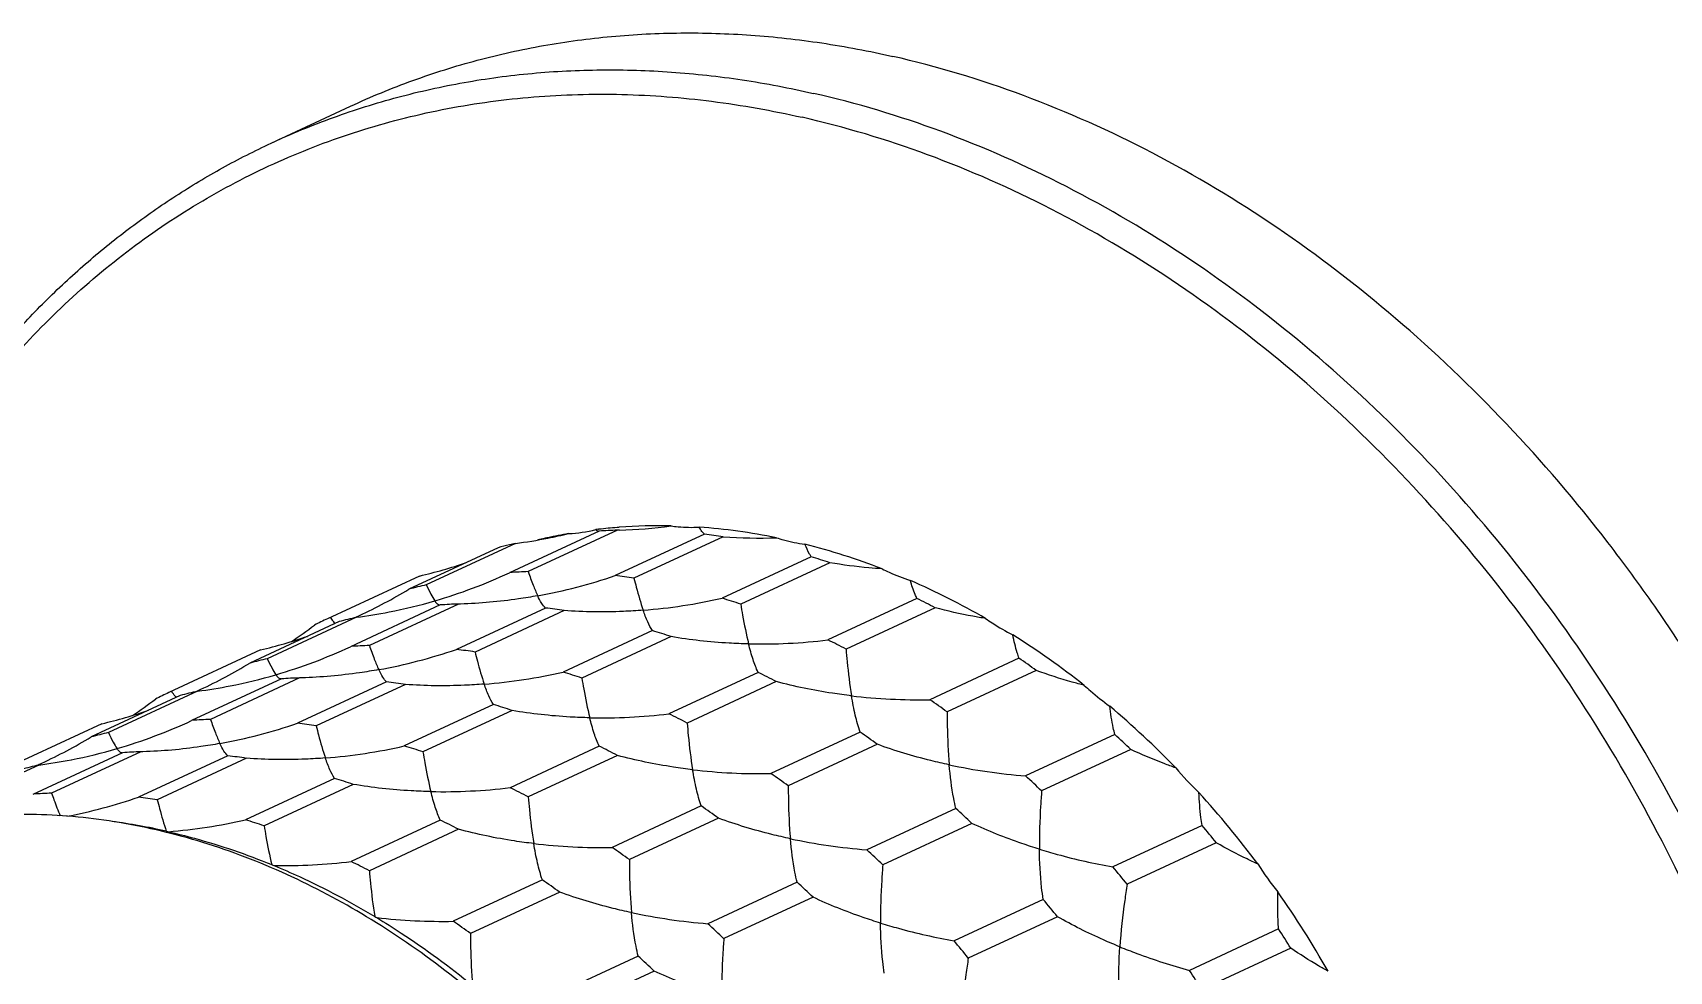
# Model space of a CAD drawing. Header units: millimetres. Extents: x 0 to 594, y 0 to 420.
# Drawn here: x 520.02 to 561.38, y 92.25 to 115.97 of the extents above; entities that cross this region are included whole.
import ezdxf

# ---------------------------------------------------------------- set-up
doc = ezdxf.new("R2010")
doc.units = ezdxf.units.MM
doc.header["$LTSCALE"] = 32.67
doc.layers.add('00_COMPONENTI', color=7, linetype='CONTINUOUS')

msp = doc.modelspace()

# ---------------------------------------------------------------- linework, layer by layer
at = {"layer": '00_COMPONENTI', "color": 7, "linetype": 'Continuous'}
for p, q in [((526.045, 113.174), (528.052, 114.108)), ((534.794, 103.393), (532.542, 102.346)), ((534.314, 103.416), (534.328, 103.417)), ((534.849, 103.395), (534.794, 103.393)), ((532.216, 103.059), (529.963, 102.012)), ((534.334, 103.371), (532.065, 102.316)), ((536.994, 103.294), (534.741, 102.246)), ((537.466, 103.229), (535.213, 102.182)), ((531.778, 102.95), (529.525, 101.902)), ((539.693, 102.722), (537.44, 101.674)), ((540.165, 102.571), (537.912, 101.523)), ((529.794, 102.235), (527.473, 101.156)), ((530.319, 101.504), (528.05, 100.449)), ((530.779, 101.526), (528.527, 100.479)), ((532.979, 101.427), (530.726, 100.38)), ((530.834, 101.528), (530.779, 101.526)), ((533.451, 101.362), (531.198, 100.315)), ((542.364, 101.667), (540.112, 100.62)), ((542.825, 101.435), (540.572, 100.387)), ((527.763, 101.083), (525.51, 100.035)), ((528.201, 101.192), (525.948, 100.145)), ((535.678, 100.855), (533.425, 99.807)), ((536.15, 100.704), (533.897, 99.657)), ((525.779, 100.368), (523.458, 99.289)), ((544.943, 100.158), (542.69, 99.11)), ((538.349, 99.801), (536.097, 98.753)), ((545.381, 99.849), (543.128, 98.801)), ((524.186, 99.325), (521.933, 98.278)), ((526.304, 99.637), (524.035, 98.582)), ((526.764, 99.66), (524.512, 98.612)), ((528.964, 99.56), (526.711, 98.513)), ((526.819, 99.661), (526.764, 99.66)), ((529.436, 99.495), (527.183, 98.448)), ((538.81, 99.568), (536.557, 98.521)), ((523.748, 99.216), (521.495, 98.168)), ((531.663, 98.988), (529.41, 97.94)), ((521.764, 98.501), (519.443, 97.422)), ((532.135, 98.837), (529.882, 97.79)), ((540.928, 98.291), (538.675, 97.243)), ((547.365, 98.23), (545.112, 97.182)), ((522.289, 97.77), (520.02, 96.715)), ((522.749, 97.793), (520.497, 96.745)), ((524.949, 97.693), (522.696, 96.646)), ((522.804, 97.794), (522.749, 97.793)), ((525.421, 97.629), (523.168, 96.581)), ((534.334, 97.934), (532.082, 96.886)), ((534.795, 97.701), (532.542, 96.654)), ((541.366, 97.982), (539.113, 96.934)), ((547.769, 97.852), (545.516, 96.804)), ((520.171, 97.459), (517.918, 96.411)), ((527.648, 97.121), (525.395, 96.074)), ((528.12, 96.97), (525.867, 95.923)), ((536.913, 96.424), (534.66, 95.377)), ((543.35, 96.363), (541.097, 95.315)), ((530.319, 96.067), (528.067, 95.02)), ((537.351, 96.115), (535.098, 95.068)), ((543.754, 95.985), (541.501, 94.937)), ((530.78, 95.834), (528.527, 94.787)), ((549.57, 95.93), (547.317, 94.883)), ((549.93, 95.493), (547.678, 94.445)), ((532.898, 94.557), (530.645, 93.51)), ((539.335, 94.496), (537.082, 93.448)), ((533.336, 94.248), (531.083, 93.201)), ((539.739, 94.118), (537.486, 93.071)), ((545.555, 94.063), (543.302, 93.016)), ((545.915, 93.626), (543.663, 92.579)), ((551.505, 93.317), (549.252, 92.269)), ((551.813, 92.831), (549.56, 91.783)), ((535.32, 92.629), (533.067, 91.582)), ((535.724, 92.251), (533.471, 91.204))]:
    msp.add_line(p, q, dxfattribs=at)
for centre, radius, start, end in [((533.353, 107.107), 3.806, 273.1353, 283.5986), ((535.83, 90.246), 13.257, 96.57, 96.8567), ((535.843, 90.133), 13.37, 94.5229, 96.5075), ((535.239, 89.648), 13.753, 91.8528, 93.7747), ((535.852, 90.029), 13.474, 94.294, 94.5251), ((535.868, 89.782), 13.723, 88.8229, 94.2844), ((534.442, 116.343), 12.955, 271.7993, 277.575), ((535.81, 88.548), 14.958, 78.4199, 85.9644), ((535.116, 90.534), 12.857, 103.709, 105.0491), ((535.129, 90.484), 12.908, 103.0411, 103.7094), ((530.594, 115.612), 12.657, 277.3625, 281.1398), ((535.757, 90.68), 12.817, 102.6581, 103.4132), ((535.764, 90.646), 12.851, 102.2528, 102.6582), ((535.782, 90.563), 12.936, 99.8842, 102.2505), ((530.506, 116.073), 13.126, 281.1282, 283.4597), ((535.167, 88.219), 15.185, 81.2926, 83.0917), ((538.402, 116.171), 12.976, 265.8629, 271.8134), ((535.415, 86.745), 16.805, 68.8261, 75.8085), ((526.819, 114.75), 12.864, 283.372, 288.8487), ((534.743, 86.381), 17.074, 71.4854, 73.1492), ((526.431, 114.464), 13.392, 286.2603, 294.88), ((532.986, 88.6), 13.753, 91.8528, 93.7747), ((530.331, 115.169), 13.654, 280.3316, 288.8416), ((532.914, 87.171), 15.185, 81.2926, 83.0917), ((522.791, 113.057), 13.03, 294.9098, 301.1187), ((532.868, 89.469), 12.874, 103.04, 105.0483), ((534.613, 84.742), 18.963, 59.9819, 66.4232), ((526.579, 113.747), 12.659, 277.3627, 281.1424), ((526.461, 114.343), 13.267, 281.1436, 286.2817), ((531.224, 87.781), 13.753, 91.8528, 93.7747), ((531.152, 86.352), 15.185, 81.2926, 83.0917), ((534.343, 115.331), 14.003, 274.5175, 282.7792), ((532.491, 85.333), 17.074, 71.4854, 73.1492), ((533.909, 84.355), 19.267, 62.4351, 63.9701), ((519.462, 111.098), 12.688, 304.0118, 307.2212), ((532.785, 89.73), 12.601, 114.9366, 116.6303), ((528.902, 102.087), 1.63, 216.3749, 217.6395), ((531.106, 88.65), 12.874, 103.04, 105.0483), ((522.657, 113.332), 13.336, 294.3315, 294.9366), ((522.804, 112.884), 12.864, 283.3719, 288.8663), ((530.728, 84.514), 17.074, 71.4854, 73.1492), ((538.4, 114.94), 14.422, 268.8526, 276.8174), ((531.657, 83.308), 19.267, 62.4351, 63.9701), ((533.459, 82.787), 21.235, 51.7892, 57.7607), ((528.853, 87.603), 12.874, 103.04, 105.0483), ((522.416, 112.598), 13.392, 286.2603, 294.88), ((528.971, 86.733), 13.753, 91.8528, 93.7747), ((526.316, 113.302), 13.654, 280.3316, 288.8416), ((528.899, 85.305), 15.185, 81.2926, 83.0917), ((532.728, 82.393), 21.559, 54.0628, 55.487), ((518.776, 111.19), 13.03, 294.9098, 301.1187), ((522.446, 112.476), 13.267, 281.1436, 286.2817), ((530.328, 113.464), 14.003, 274.5175, 282.7792), ((528.476, 83.466), 17.074, 71.4854, 73.1492), ((529.894, 82.488), 19.267, 62.4351, 63.9701), ((528.77, 87.863), 12.601, 114.9366, 116.6303), ((527.091, 86.783), 12.874, 103.04, 105.0483), ((518.642, 111.465), 13.336, 294.3315, 294.9366), ((522.564, 111.88), 12.659, 277.3627, 281.1424), ((527.209, 85.914), 13.753, 91.8528, 93.7747), ((527.137, 84.485), 15.185, 81.2926, 83.0917), ((518.789, 111.017), 12.864, 283.3719, 288.8663), ((515.447, 109.231), 12.688, 304.0118, 307.2212), ((524.887, 100.22), 1.63, 216.3749, 217.6395), ((526.713, 82.647), 17.074, 71.4854, 73.1492), ((542.431, 113.994), 14.886, 263.3615, 270.9957), ((530.475, 81.346), 21.559, 54.0628, 55.487), ((532.116, 81.109), 23.384, 44.1162, 49.7134), ((518.401, 110.731), 13.392, 286.2603, 294.88), ((524.956, 84.866), 13.753, 91.8528, 93.7747), ((522.301, 111.435), 13.654, 280.3316, 288.8416), ((524.884, 83.438), 15.185, 81.2926, 83.0917), ((534.385, 113.073), 14.422, 268.8526, 276.8174), ((527.642, 81.441), 19.267, 62.4351, 63.9701), ((514.761, 109.324), 13.03, 294.9098, 301.1187), ((524.838, 85.736), 12.874, 103.04, 105.0483), ((528.713, 80.526), 21.559, 54.0628, 55.487), ((531.369, 80.723), 23.714, 46.2465, 47.5831), ((518.431, 110.609), 13.267, 281.1436, 286.2817), ((523.194, 84.047), 13.753, 91.8528, 93.7747), ((523.122, 82.618), 15.185, 81.2926, 83.0917), ((526.312, 111.597), 14.003, 274.5175, 282.7792), ((524.461, 81.599), 17.074, 71.4854, 73.1492), ((525.879, 80.622), 19.267, 62.4351, 63.9701), ((523.076, 84.916), 12.874, 103.04, 105.0483), ((514.627, 109.599), 13.336, 294.3315, 294.9366), ((518.549, 110.013), 12.659, 277.3627, 281.1424), ((538.416, 112.127), 14.886, 263.3615, 270.9957), ((526.46, 79.479), 21.559, 54.0628, 55.487), ((546.359, 112.492), 15.36, 258.0585, 265.3431), ((554.354, 101.911), 7.083, 219.6982, 226.6108), ((522.698, 80.78), 17.074, 71.4854, 73.1492), ((530.37, 111.207), 14.422, 268.8526, 276.8174), ((523.627, 79.574), 19.267, 62.4351, 63.9701), ((529.116, 79.675), 23.714, 46.2465, 47.5831), ((520.941, 83), 13.753, 91.8528, 93.7747), ((518.287, 109.564), 13.649, 280.9658, 288.8429), ((520.869, 81.571), 15.185, 81.2926, 83.0917), ((524.697, 78.659), 21.559, 54.0628, 55.487), ((527.354, 78.856), 23.714, 46.2465, 47.5831), ((530.826, 79.874), 25.171, 36.8206, 42.1468), ((519.995, 80.797), 15.37, 77.2188, 82.3982), ((522.297, 109.733), 14.006, 274.7147, 282.7785), ((520.445, 79.733), 17.074, 71.4854, 73.1492), ((521.864, 78.755), 19.267, 62.4351, 63.9701), ((524.209, 99.234), 3.543, 256.7164, 257.5997), ((542.344, 110.625), 15.36, 258.0585, 265.3431), ((530.08, 79.506), 25.488, 38.8468, 40.1206), ((534.401, 110.26), 14.886, 263.3615, 270.9957), ((522.445, 77.612), 21.559, 54.0628, 55.487), ((525.101, 77.808), 23.714, 46.2465, 47.5831), ((527.524, 98.429), 3.783, 247.2373, 248.0986), ((526.354, 109.348), 14.43, 269.0438, 276.8155), ((519.612, 77.707), 19.267, 62.4351, 63.9701), ((527.827, 78.459), 25.488, 38.8468, 40.1206), ((557.295, 98.993), 7.497, 212.5547, 219.2144), ((520.682, 76.792), 21.559, 54.0628, 55.487), ((523.339, 76.989), 23.714, 46.2465, 47.5831), ((526.065, 77.639), 25.488, 38.8468, 40.1206), ((529.854, 79.152), 26.382, 29.7599, 34.9189), ((530.786, 97.098), 4.065, 238.4928, 239.3265), ((530.387, 108.408), 14.9, 263.5459, 270.9925), ((518.43, 75.745), 21.559, 54.0628, 55.487), ((538.329, 108.758), 15.36, 258.0585, 265.3431), ((521.086, 75.941), 23.714, 46.2465, 47.5831), ((529.128, 78.808), 26.669, 31.7215, 32.9574), ((523.812, 76.592), 25.488, 38.8468, 40.1206), ((519.324, 75.122), 23.714, 46.2465, 47.5831), ((526.875, 77.761), 26.669, 31.7215, 32.9574)]:
    msp.add_arc(centre, radius, start, end, dxfattribs=at)
for points, knots in [([(528.052, 114.108), (528.567, 114.347), (529.618, 114.781), (531.25, 115.294), (532.93, 115.666), (534.65, 115.896), (536.402, 115.983), (538.178, 115.927), (539.97, 115.728), (541.16, 115.502), (541.755, 115.367)], [0, 0, 0, 0, 0.121432, 0.243232, 0.365757, 0.489346, 0.61431, 0.740923, 0.869422, 1, 1, 1, 1]), ([(566.072, 66.587), (566.529, 67.665), (567.31, 69.919), (568.067, 73.47), (568.419, 77.191), (568.341, 82.347), (567.432, 87.557), (565.769, 92.611), (564.143, 96.306), (562.5, 99.242), (561.024, 101.478), (559.457, 103.615), (557.33, 106.106), (554.528, 108.777), (551.528, 111.078), (548.376, 112.974), (545.119, 114.434), (542.875, 115.111), (541.755, 115.367)], [0, 0, 0, 0, 0.057604, 0.117062, 0.178305, 0.241169, 0.370524, 0.436499, 0.502766, 0.568918, 0.601834, 0.634571, 0.699304, 0.762798, 0.824772, 0.88502, 0.943431, 1, 1, 1, 1]), ([(513.391, 94.609), (513.546, 95.655), (513.955, 97.708), (514.731, 100.188), (515.501, 102.072), (516.355, 103.86), (517.597, 105.958), (519.074, 107.863), (520.376, 109.238), (521.406, 110.189), (522.49, 111.063), (523.626, 111.855), (524.81, 112.565), (525.629, 112.981), (526.045, 113.174)], [0, 0, 0, 0, 0.135556, 0.267583, 0.332305, 0.396175, 0.521439, 0.643815, 0.704119, 0.763921, 0.82331, 0.882385, 0.941246, 1, 1, 1, 1]), ([(536.15, 103.501), (536.209, 103.494), (536.446, 103.467), (536.685, 103.462), (536.863, 103.469)], [0, 0, 0, 0, 0.253075, 1, 1, 1, 1]), ([(536.994, 103.294), (536.969, 103.314), (536.921, 103.37), (536.883, 103.433), (536.863, 103.469)], [0, 0, 0, 0, 0.430249, 1, 1, 1, 1]), ([(534.319, 103.367), (534.315, 103.366), (534.297, 103.368), (534.281, 103.378), (534.27, 103.387)], [0, 0, 0, 0, 0.210291, 1, 1, 1, 1]), ([(538.813, 103.202), (538.873, 103.183), (539.11, 103.114), (539.352, 103.063), (539.535, 103.037)], [0, 0, 0, 0, 0.253557, 1, 1, 1, 1]), ([(539.693, 102.722), (539.679, 102.743), (539.617, 102.844), (539.569, 102.952), (539.535, 103.037)], [0, 0, 0, 0, 0.217321, 1, 1, 1, 1]), ([(541.485, 102.416), (541.374, 102.423), (540.932, 102.458), (540.492, 102.515), (540.165, 102.571)], [0, 0, 0, 0, 0.251106, 1, 1, 1, 1]), ([(532.542, 102.346), (532.582, 102.231), (532.656, 102.026), (532.739, 101.824), (532.78, 101.736)], [0, 0, 0, 0, 0.556025, 1, 1, 1, 1]), ([(535.213, 102.182), (535.232, 102.105), (535.303, 101.833), (535.38, 101.562), (535.446, 101.371)], [0, 0, 0, 0, 0.281321, 1, 1, 1, 1]), ([(541.485, 102.416), (541.543, 102.386), (541.775, 102.276), (542.015, 102.182), (542.198, 102.123)], [0, 0, 0, 0, 0.253614, 1, 1, 1, 1]), ([(529.963, 102.012), (530.002, 101.931), (530.069, 101.795), (530.144, 101.661), (530.18, 101.608)], [0, 0, 0, 0, 0.582303, 1, 1, 1, 1]), ([(542.364, 101.667), (542.349, 101.701), (542.285, 101.849), (542.233, 102.003), (542.198, 102.123)], [0, 0, 0, 0, 0.226913, 1, 1, 1, 1]), ([(530.218, 101.558), (530.215, 101.562), (530.202, 101.578), (530.189, 101.595), (530.18, 101.608)], [0, 0, 0, 0, 0.228316, 1, 1, 1, 1]), ([(530.251, 101.523), (530.249, 101.525), (530.237, 101.536), (530.226, 101.548), (530.218, 101.558)], [0, 0, 0, 0, 0.2242, 1, 1, 1, 1]), ([(530.304, 101.5), (530.3, 101.499), (530.28, 101.501), (530.263, 101.513), (530.251, 101.523)], [0, 0, 0, 0, 0.207045, 1, 1, 1, 1]), ([(532.78, 101.736), (532.619, 101.707), (531.975, 101.601), (531.323, 101.543), (530.834, 101.528)], [0, 0, 0, 0, 0.25066, 1, 1, 1, 1]), ([(532.979, 101.427), (532.94, 101.459), (532.866, 101.561), (532.811, 101.67), (532.78, 101.736)], [0, 0, 0, 0, 0.406639, 1, 1, 1, 1]), ([(535.446, 101.371), (535.279, 101.358), (534.615, 101.317), (533.948, 101.326), (533.451, 101.362)], [0, 0, 0, 0, 0.25111, 1, 1, 1, 1]), ([(535.678, 100.855), (535.632, 100.924), (535.546, 101.094), (535.48, 101.271), (535.446, 101.371)], [0, 0, 0, 0, 0.439621, 1, 1, 1, 1]), ([(537.912, 101.523), (537.927, 101.431), (537.984, 101.095), (538.051, 100.761), (538.111, 100.521)], [0, 0, 0, 0, 0.274317, 1, 1, 1, 1]), ([(544.1, 101.162), (543.992, 101.18), (543.564, 101.254), (543.139, 101.35), (542.825, 101.435)], [0, 0, 0, 0, 0.251608, 1, 1, 1, 1]), ([(527.541, 101.188), (527.546, 101.182), (527.561, 101.159), (527.577, 101.137), (527.589, 101.12)], [0, 0, 0, 0, 0.267067, 1, 1, 1, 1]), ([(527.611, 101.092), (527.615, 101.086), (527.631, 101.066), (527.647, 101.047), (527.659, 101.034)], [0, 0, 0, 0, 0.279682, 1, 1, 1, 1]), ([(544.1, 101.162), (544.155, 101.123), (544.377, 100.974), (544.609, 100.839), (544.786, 100.748)], [0, 0, 0, 0, 0.253328, 1, 1, 1, 1]), ([(538.111, 100.521), (537.946, 100.524), (537.289, 100.549), (536.635, 100.621), (536.15, 100.704)], [0, 0, 0, 0, 0.251673, 1, 1, 1, 1]), ([(538.349, 99.801), (538.301, 99.905), (538.212, 100.143), (538.144, 100.388), (538.111, 100.521)], [0, 0, 0, 0, 0.456816, 1, 1, 1, 1]), ([(544.943, 100.158), (544.928, 100.203), (544.866, 100.397), (544.818, 100.595), (544.786, 100.748)], [0, 0, 0, 0, 0.232717, 1, 1, 1, 1]), ([(525.948, 100.145), (525.987, 100.065), (526.054, 99.928), (526.129, 99.794), (526.165, 99.742)], [0, 0, 0, 0, 0.582303, 1, 1, 1, 1]), ([(528.527, 100.479), (528.567, 100.364), (528.641, 100.159), (528.724, 99.957), (528.765, 99.869)], [0, 0, 0, 0, 0.556025, 1, 1, 1, 1]), ([(531.198, 100.315), (531.217, 100.238), (531.287, 99.966), (531.365, 99.695), (531.43, 99.504)], [0, 0, 0, 0, 0.281321, 1, 1, 1, 1]), ([(540.572, 100.387), (540.581, 100.281), (540.616, 99.887), (540.663, 99.493), (540.711, 99.208)], [0, 0, 0, 0, 0.269378, 1, 1, 1, 1]), ([(526.203, 99.691), (526.2, 99.695), (526.187, 99.711), (526.174, 99.728), (526.165, 99.742)], [0, 0, 0, 0, 0.228316, 1, 1, 1, 1]), ([(526.236, 99.656), (526.234, 99.659), (526.222, 99.669), (526.211, 99.681), (526.203, 99.691)], [0, 0, 0, 0, 0.2242, 1, 1, 1, 1]), ([(528.765, 99.869), (528.604, 99.84), (527.96, 99.735), (527.308, 99.676), (526.819, 99.661)], [0, 0, 0, 0, 0.25066, 1, 1, 1, 1]), ([(528.964, 99.56), (528.925, 99.592), (528.851, 99.694), (528.796, 99.803), (528.765, 99.869)], [0, 0, 0, 0, 0.406639, 1, 1, 1, 1]), ([(546.593, 99.472), (546.49, 99.499), (546.081, 99.609), (545.678, 99.739), (545.381, 99.849)], [0, 0, 0, 0, 0.252236, 1, 1, 1, 1]), ([(523.526, 99.321), (523.531, 99.315), (523.546, 99.292), (523.562, 99.27), (523.574, 99.254)], [0, 0, 0, 0, 0.267067, 1, 1, 1, 1]), ([(526.289, 99.633), (526.285, 99.633), (526.265, 99.634), (526.248, 99.646), (526.236, 99.656)], [0, 0, 0, 0, 0.207045, 1, 1, 1, 1]), ([(531.43, 99.504), (531.264, 99.491), (530.6, 99.45), (529.933, 99.459), (529.436, 99.495)], [0, 0, 0, 0, 0.25111, 1, 1, 1, 1]), ([(531.663, 98.988), (531.617, 99.057), (531.531, 99.227), (531.465, 99.404), (531.43, 99.504)], [0, 0, 0, 0, 0.439621, 1, 1, 1, 1]), ([(533.897, 99.657), (533.912, 99.564), (533.969, 99.229), (534.036, 98.894), (534.096, 98.654)], [0, 0, 0, 0, 0.274317, 1, 1, 1, 1]), ([(540.711, 99.208), (540.549, 99.227), (539.91, 99.312), (539.276, 99.443), (538.81, 99.568)], [0, 0, 0, 0, 0.252393, 1, 1, 1, 1]), ([(546.593, 99.472), (546.645, 99.424), (546.851, 99.239), (547.068, 99.067), (547.237, 98.947)], [0, 0, 0, 0, 0.252794, 1, 1, 1, 1]), ([(523.596, 99.225), (523.6, 99.219), (523.616, 99.2), (523.632, 99.18), (523.644, 99.167)], [0, 0, 0, 0, 0.279682, 1, 1, 1, 1]), ([(540.928, 98.291), (540.88, 98.43), (540.797, 98.734), (540.738, 99.043), (540.711, 99.208)], [0, 0, 0, 0, 0.467377, 1, 1, 1, 1]), ([(547.365, 98.23), (547.351, 98.285), (547.298, 98.523), (547.26, 98.763), (547.237, 98.947)], [0, 0, 0, 0, 0.236634, 1, 1, 1, 1]), ([(524.512, 98.612), (524.552, 98.498), (524.626, 98.292), (524.709, 98.09), (524.75, 98.003)], [0, 0, 0, 0, 0.556025, 1, 1, 1, 1]), ([(527.183, 98.448), (527.202, 98.371), (527.272, 98.099), (527.35, 97.828), (527.415, 97.637)], [0, 0, 0, 0, 0.281321, 1, 1, 1, 1]), ([(534.096, 98.654), (533.931, 98.657), (533.274, 98.682), (532.619, 98.754), (532.135, 98.837)], [0, 0, 0, 0, 0.251673, 1, 1, 1, 1]), ([(534.334, 97.934), (534.285, 98.039), (534.197, 98.277), (534.129, 98.521), (534.096, 98.654)], [0, 0, 0, 0, 0.456816, 1, 1, 1, 1]), ([(536.557, 98.521), (536.566, 98.414), (536.601, 98.02), (536.648, 97.626), (536.696, 97.341)], [0, 0, 0, 0, 0.269378, 1, 1, 1, 1]), ([(543.128, 98.801), (543.128, 98.683), (543.132, 98.236), (543.152, 97.79), (543.181, 97.464)], [0, 0, 0, 0, 0.265658, 1, 1, 1, 1]), ([(521.933, 98.278), (521.972, 98.198), (522.039, 98.061), (522.114, 97.928), (522.15, 97.875)], [0, 0, 0, 0, 0.582303, 1, 1, 1, 1]), ([(522.188, 97.824), (522.185, 97.828), (522.172, 97.844), (522.159, 97.861), (522.15, 97.875)], [0, 0, 0, 0, 0.228316, 1, 1, 1, 1]), ([(522.221, 97.789), (522.219, 97.792), (522.207, 97.803), (522.196, 97.815), (522.188, 97.824)], [0, 0, 0, 0, 0.2242, 1, 1, 1, 1]), ([(522.274, 97.766), (522.27, 97.766), (522.25, 97.767), (522.233, 97.779), (522.221, 97.789)], [0, 0, 0, 0, 0.207045, 1, 1, 1, 1]), ([(524.75, 98.003), (524.589, 97.973), (523.945, 97.868), (523.293, 97.809), (522.804, 97.794)], [0, 0, 0, 0, 0.25066, 1, 1, 1, 1]), ([(524.949, 97.693), (524.91, 97.725), (524.836, 97.827), (524.781, 97.936), (524.75, 98.003)], [0, 0, 0, 0, 0.406639, 1, 1, 1, 1]), ([(527.415, 97.637), (527.249, 97.624), (526.585, 97.584), (525.918, 97.592), (525.421, 97.629)], [0, 0, 0, 0, 0.25111, 1, 1, 1, 1]), ([(527.648, 97.121), (527.602, 97.19), (527.516, 97.36), (527.45, 97.537), (527.415, 97.637)], [0, 0, 0, 0, 0.439621, 1, 1, 1, 1]), ([(529.882, 97.79), (529.897, 97.698), (529.954, 97.362), (530.021, 97.027), (530.081, 96.787)], [0, 0, 0, 0, 0.274317, 1, 1, 1, 1]), ([(536.696, 97.341), (536.534, 97.36), (535.895, 97.446), (535.261, 97.576), (534.795, 97.701)], [0, 0, 0, 0, 0.252393, 1, 1, 1, 1]), ([(543.181, 97.464), (543.025, 97.497), (542.411, 97.638), (541.807, 97.82), (541.366, 97.982)], [0, 0, 0, 0, 0.253293, 1, 1, 1, 1]), ([(548.904, 97.387), (548.807, 97.422), (548.423, 97.563), (548.045, 97.722), (547.769, 97.852)], [0, 0, 0, 0, 0.253007, 1, 1, 1, 1]), ([(536.913, 96.424), (536.865, 96.563), (536.782, 96.867), (536.723, 97.176), (536.696, 97.341)], [0, 0, 0, 0, 0.467377, 1, 1, 1, 1]), ([(543.35, 96.363), (543.329, 96.446), (543.252, 96.81), (543.206, 97.179), (543.181, 97.464)], [0, 0, 0, 0, 0.23098, 1, 1, 1, 1]), ([(530.081, 96.787), (529.916, 96.791), (529.259, 96.816), (528.604, 96.887), (528.12, 96.97)], [0, 0, 0, 0, 0.251673, 1, 1, 1, 1]), ([(530.319, 96.067), (530.27, 96.172), (530.182, 96.41), (530.114, 96.654), (530.081, 96.787)], [0, 0, 0, 0, 0.456816, 1, 1, 1, 1]), ([(539.113, 96.934), (539.113, 96.816), (539.117, 96.37), (539.137, 95.923), (539.166, 95.597)], [0, 0, 0, 0, 0.265658, 1, 1, 1, 1]), ([(545.516, 96.804), (545.506, 96.676), (545.471, 96.185), (545.456, 95.694), (545.46, 95.332)], [0, 0, 0, 0, 0.262725, 1, 1, 1, 1]), ([(520.497, 96.745), (520.516, 96.69), (520.584, 96.498), (520.657, 96.308), (520.717, 96.176)], [0, 0, 0, 0, 0.288069, 1, 1, 1, 1]), ([(523.168, 96.581), (523.187, 96.506), (523.256, 96.239), (523.331, 95.974), (523.395, 95.786)], [0, 0, 0, 0, 0.280463, 1, 1, 1, 1]), ([(532.542, 96.654), (532.551, 96.547), (532.586, 96.153), (532.633, 95.76), (532.681, 95.474)], [0, 0, 0, 0, 0.269378, 1, 1, 1, 1]), ([(549.57, 95.93), (549.56, 95.996), (549.522, 96.273), (549.499, 96.552), (549.489, 96.764)], [0, 0, 0, 0, 0.239484, 1, 1, 1, 1]), ([(540.312, 72.46), (540.282, 74.121), (539.861, 77.488), (538.528, 81.525), (537.009, 84.592), (535.221, 87.474), (532.543, 90.663), (528.75, 93.655), (525.234, 95.314), (522.371, 96.027), (520.263, 96.252), (518.197, 96.171), (516.858, 95.911), (516.21, 95.731)], [0, 0, 0, 0, 0.131222, 0.265936, 0.333717, 0.401189, 0.533498, 0.660329, 0.780026, 0.837222, 0.892746, 0.946876, 1, 1, 1, 1]), ([(539.166, 95.597), (539.01, 95.63), (538.396, 95.771), (537.792, 95.953), (537.351, 96.115)], [0, 0, 0, 0, 0.253293, 1, 1, 1, 1]), ([(545.46, 95.332), (545.312, 95.377), (544.733, 95.566), (544.165, 95.792), (543.754, 95.985)], [0, 0, 0, 0, 0.254399, 1, 1, 1, 1]), ([(523.448, 95.774), (523.668, 95.724), (524.555, 95.5), (525.423, 95.202), (526.061, 94.941)], [0, 0, 0, 0, 0.246392, 1, 1, 1, 1]), ([(525.867, 95.923), (525.882, 95.833), (525.938, 95.504), (526.003, 95.176), (526.061, 94.941)], [0, 0, 0, 0, 0.273669, 1, 1, 1, 1]), ([(532.681, 95.474), (532.519, 95.493), (531.879, 95.579), (531.246, 95.709), (530.78, 95.834)], [0, 0, 0, 0, 0.252393, 1, 1, 1, 1]), ([(539.335, 94.496), (539.314, 94.579), (539.237, 94.943), (539.191, 95.312), (539.166, 95.597)], [0, 0, 0, 0, 0.23098, 1, 1, 1, 1]), ([(532.898, 94.557), (532.85, 94.696), (532.767, 95), (532.708, 95.309), (532.681, 95.474)], [0, 0, 0, 0, 0.467377, 1, 1, 1, 1]), ([(545.46, 95.332), (545.61, 95.286), (546.222, 95.108), (546.845, 94.968), (547.317, 94.883)], [0, 0, 0, 0, 0.246082, 1, 1, 1, 1]), ([(545.555, 94.063), (545.54, 94.162), (545.485, 94.583), (545.464, 95.007), (545.46, 95.332)], [0, 0, 0, 0, 0.234953, 1, 1, 1, 1]), ([(550.976, 94.959), (550.885, 95), (550.531, 95.165), (550.183, 95.347), (549.93, 95.493)], [0, 0, 0, 0, 0.253942, 1, 1, 1, 1]), ([(526.113, 94.92), (526.33, 94.83), (527.203, 94.45), (528.046, 94.002), (528.661, 93.633)], [0, 0, 0, 0, 0.246435, 1, 1, 1, 1]), ([(528.527, 94.787), (528.536, 94.683), (528.57, 94.297), (528.616, 93.912), (528.661, 93.633)], [0, 0, 0, 0, 0.268871, 1, 1, 1, 1]), ([(535.098, 95.068), (535.098, 94.949), (535.102, 94.503), (535.122, 94.057), (535.151, 93.73)], [0, 0, 0, 0, 0.265658, 1, 1, 1, 1]), ([(541.501, 94.937), (541.491, 94.809), (541.456, 94.319), (541.441, 93.827), (541.445, 93.465)], [0, 0, 0, 0, 0.262725, 1, 1, 1, 1]), ([(547.678, 94.445), (547.656, 94.309), (547.576, 93.784), (547.519, 93.256), (547.493, 92.864)], [0, 0, 0, 0, 0.260339, 1, 1, 1, 1]), ([(535.151, 93.73), (534.995, 93.763), (534.381, 93.904), (533.777, 94.086), (533.336, 94.248)], [0, 0, 0, 0, 0.253293, 1, 1, 1, 1]), ([(541.445, 93.465), (541.297, 93.51), (540.718, 93.699), (540.15, 93.925), (539.739, 94.118)], [0, 0, 0, 0, 0.254399, 1, 1, 1, 1]), ([(551.505, 93.317), (551.499, 93.392), (551.481, 93.704), (551.48, 94.016), (551.486, 94.253)], [0, 0, 0, 0, 0.241668, 1, 1, 1, 1]), ([(528.712, 93.602), (528.921, 93.476), (529.757, 92.949), (530.556, 92.362), (531.133, 91.893)], [0, 0, 0, 0, 0.246804, 1, 1, 1, 1]), ([(535.32, 92.629), (535.299, 92.712), (535.222, 93.076), (535.176, 93.446), (535.151, 93.73)], [0, 0, 0, 0, 0.23098, 1, 1, 1, 1]), ([(547.493, 92.864), (547.355, 92.92), (546.817, 93.147), (546.292, 93.409), (545.915, 93.626)], [0, 0, 0, 0, 0.255738, 1, 1, 1, 1]), ([(531.083, 93.201), (531.083, 93.085), (531.087, 92.649), (531.106, 92.212), (531.133, 91.893)], [0, 0, 0, 0, 0.265254, 1, 1, 1, 1]), ([(537.486, 93.071), (537.476, 92.942), (537.441, 92.452), (537.426, 91.96), (537.43, 91.598)], [0, 0, 0, 0, 0.262725, 1, 1, 1, 1]), ([(541.445, 93.465), (541.595, 93.419), (542.207, 93.241), (542.83, 93.101), (543.302, 93.016)], [0, 0, 0, 0, 0.246082, 1, 1, 1, 1]), ([(541.54, 92.197), (541.525, 92.295), (541.47, 92.716), (541.449, 93.14), (541.445, 93.465)], [0, 0, 0, 0, 0.234953, 1, 1, 1, 1]), ([(547.49, 91.45), (547.482, 91.562), (547.458, 92.033), (547.47, 92.505), (547.493, 92.864)], [0, 0, 0, 0, 0.238028, 1, 1, 1, 1]), ([(547.493, 92.864), (547.634, 92.807), (548.211, 92.584), (548.802, 92.394), (549.252, 92.269)], [0, 0, 0, 0, 0.244913, 1, 1, 1, 1]), ([(552.757, 92.247), (552.674, 92.293), (552.353, 92.476), (552.039, 92.674), (551.813, 92.831)], [0, 0, 0, 0, 0.255073, 1, 1, 1, 1]), ([(537.43, 91.598), (537.282, 91.644), (536.703, 91.832), (536.135, 92.058), (535.724, 92.251)], [0, 0, 0, 0, 0.254399, 1, 1, 1, 1]), ([(543.663, 92.579), (543.641, 92.442), (543.561, 91.917), (543.504, 91.389), (543.478, 90.997)], [0, 0, 0, 0, 0.260339, 1, 1, 1, 1])]:
    msp.add_open_spline(points, degree=3, knots=knots, dxfattribs=at)
at = {"layer": '00_COMPONENTI', "color": 9, "linetype": 'Continuous'}
for points, knots in [([(526.045, 113.174), (526.559, 113.413), (527.611, 113.848), (529.243, 114.36), (530.922, 114.733), (532.642, 114.963), (534.394, 115.05), (536.17, 114.994), (537.963, 114.795), (539.153, 114.569), (539.747, 114.433)], [0, 0, 0, 0, 0.121432, 0.243232, 0.365757, 0.489346, 0.61431, 0.740923, 0.869422, 1, 1, 1, 1]), ([(513.649, 94.728), (513.78, 95.555), (514.106, 97.182), (514.794, 99.544), (515.669, 101.786), (516.725, 103.89), (517.955, 105.84), (519.349, 107.621), (520.898, 109.22), (522.589, 110.623), (524.409, 111.82), (526.344, 112.802), (528.38, 113.56), (530.499, 114.088), (532.687, 114.384), (534.925, 114.444), (537.197, 114.269), (538.707, 113.999), (539.461, 113.827)], [0, 0, 0, 0, 0.069038, 0.136576, 0.202613, 0.267194, 0.330415, 0.39242, 0.453398, 0.513582, 0.573237, 0.632652, 0.692127, 0.751958, 0.812427, 0.873787, 0.936254, 1, 1, 1, 1]), ([(564.567, 66.93), (564.962, 68.016), (565.625, 70.274), (566.224, 73.802), (566.435, 77.474), (566.193, 82.53), (565.167, 87.605), (563.429, 92.508), (561.771, 96.081), (559.791, 99.473), (556.789, 103.65), (553.25, 107.319), (549.289, 110.297), (546.206, 112.121), (543.028, 113.528), (540.84, 114.184), (539.747, 114.433)], [0, 0, 0, 0, 0.058195, 0.118182, 0.179863, 0.24305, 0.3727, 0.438646, 0.504788, 0.57074, 0.636121, 0.763622, 0.825328, 0.885343, 0.943567, 1, 1, 1, 1]), ([(563.908, 67.08), (564.296, 68.15), (564.946, 70.373), (565.533, 73.847), (565.737, 77.461), (565.496, 82.436), (564.484, 87.431), (562.771, 92.256), (561.138, 95.771), (559.189, 99.108), (556.232, 103.218), (552.75, 106.827), (548.851, 109.758), (545.817, 111.552), (542.689, 112.936), (540.536, 113.582), (539.461, 113.827)], [0, 0, 0, 0, 0.058207, 0.118204, 0.179893, 0.243087, 0.372742, 0.438686, 0.504826, 0.570774, 0.636149, 0.763639, 0.82534, 0.88535, 0.94357, 1, 1, 1, 1])]:
    msp.add_open_spline(points, degree=3, knots=knots, dxfattribs=at)
at = {"layer": '00_COMPONENTI', "color": 7, "linetype": 'Continuous'}
for points in [[(534.259, 103.397), (534.255, 103.4), (534.251, 103.404), (534.248, 103.408)], [(534.27, 103.387), (534.266, 103.39), (534.263, 103.393), (534.259, 103.397)]]:
    msp.add_open_spline(points, degree=3, dxfattribs=at)

doc.saveas('drawing.dxf')
